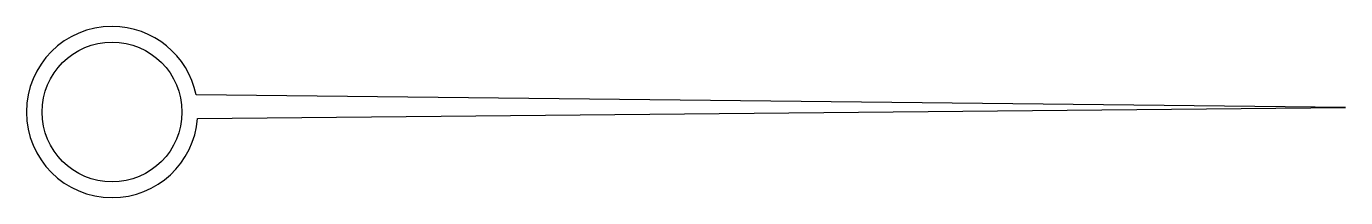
# Model space of a CAD drawing. Header units: centimetres. Extents: x -9.4 to 9.4, y -1.2 to 1.2.
import ezdxf

# ---------------------------------------------------------------- set-up
doc = ezdxf.new("R2010")
doc.units = ezdxf.units.CM
doc.header["$MEASUREMENT"] = 0
doc.layers.add('Camada 1', color=7, linetype='Continuous')

msp = doc.modelspace()

# ---------------------------------------------------------------- linework, layer by layer
at = {"layer": 'Camada 1'}
for points, knots in [([(-6.95469, -0.09382), (-7.00261, -0.72342), (-7.5291, -1.22005), (-8.17122, -1.22005), (-8.17122, -1.22005), (-8.84501, -1.22007), (-9.39132, -0.67376), (-9.39132, 0), (-9.39132, 0), (-9.39132, 0.67376), (-8.84501, 1.22007), (-8.17125, 1.22007), (-8.17125, 1.22007), (-7.58128, 1.22007), (-7.08916, 0.80116), (-6.97576, 0.24482), (-6.97576, 0.24482), (-6.97576, 0.24482), (9.39131, 0.06422), (9.39131, 0.06422), (9.39131, 0.06422), (9.39131, 0.06422), (-6.95469, -0.09382), (-6.95469, -0.09382)], [0, 0, 0, 0, 0.14285714, 0.14285714, 0.14285714, 0.14285714, 0.28571429, 0.28571429, 0.28571429, 0.28571429, 0.42857143, 0.42857143, 0.42857143, 0.42857143, 0.57142857, 0.57142857, 0.57142857, 0.57142857, 0.71428571, 0.71428571, 0.71428571, 0.71428571, 1, 1, 1, 1]), ([(-8.17125, -0.99531), (-7.62168, -0.99531), (-7.17594, -0.54983), (-7.17594, 0), (-7.17594, 0), (-7.17594, 0.54957), (-7.62168, 0.99531), (-8.17125, 0.99531), (-8.17125, 0.99531), (-8.72082, 0.99531), (-9.16656, 0.54957), (-9.16656, 0), (-9.16656, 0), (-9.16656, -0.54986), (-8.72081, -0.99531), (-8.17125, -0.99531)], [0, 0, 0, 0, 0.2, 0.2, 0.2, 0.2, 0.4, 0.4, 0.4, 0.4, 0.6, 0.6, 0.6, 0.6, 1, 1, 1, 1])]:
    msp.add_open_spline(points, degree=3, knots=knots, dxfattribs=at)

doc.saveas('drawing.dxf')
